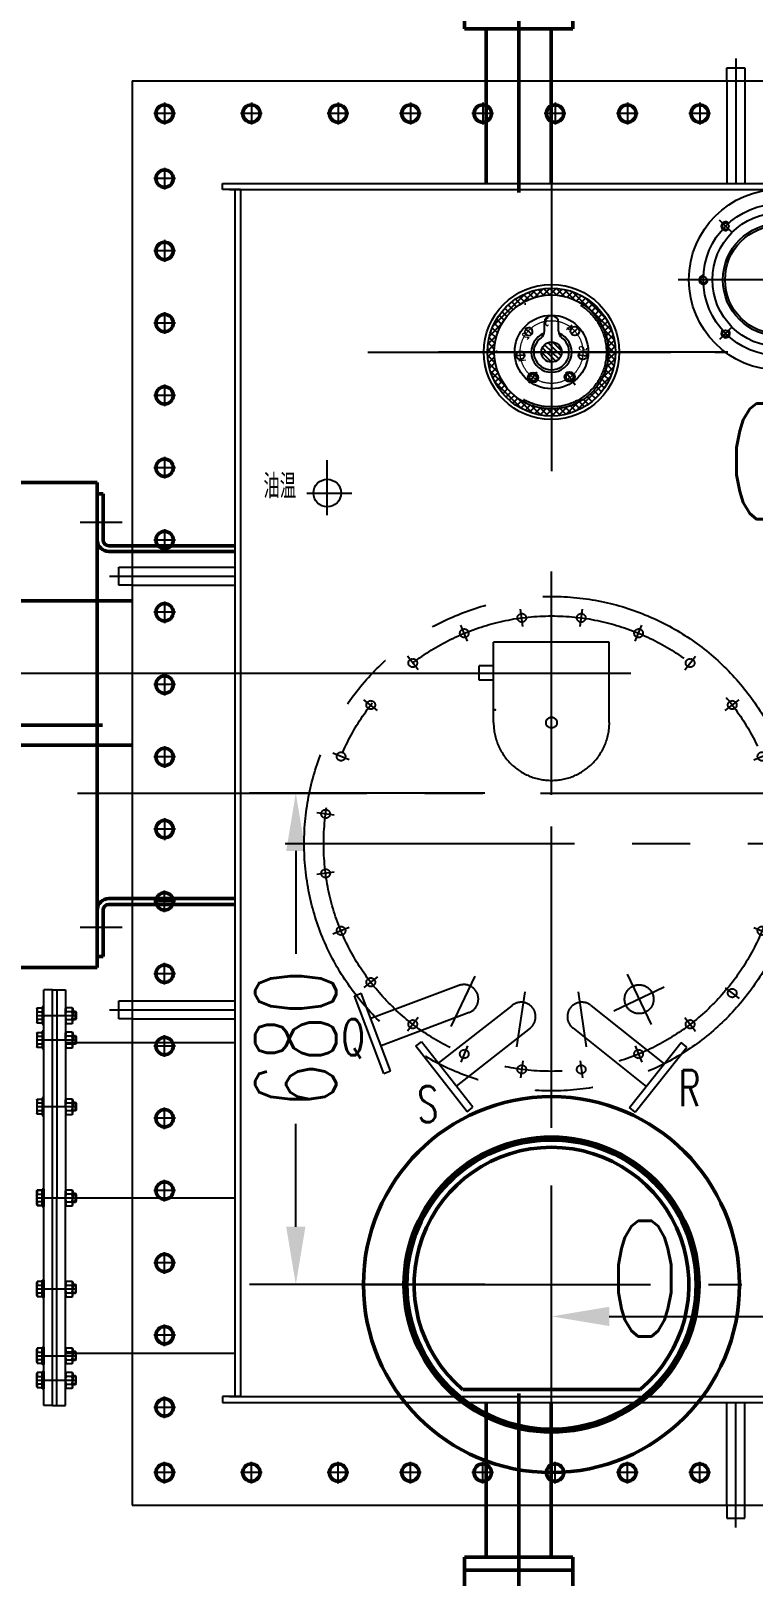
# Model space of a CAD drawing. Header units: millimetres. Extents: x -800 to 18208, y -320 to 13120.
# Drawn here: x 1187 to 2185, y 2135 to 4272 of the extents above; entities that cross this region are included whole.
import ezdxf
from ezdxf.enums import TextEntityAlignment as Align

# ---------------------------------------------------------------- set-up
doc = ezdxf.new("R2010")
doc.units = ezdxf.units.MM
doc.header["$LTSCALE"] = 320
for name, pattern in [('ACISOTGB', [9, 4, -1, 1, -1, 1, -1]), ('CENTER', [2, 1.25, -0.25, 0.25, -0.25]), ('DIVIDE', [1.25, 0.5, -0.25, 0, -0.25, 0, -0.25]), ('PHANTOM', [2.5, 1.25, -0.25, 0.25, -0.25, 0.25, -0.25])]:
    doc.linetypes.add(name, pattern=pattern)
for name, color, linetype, lineweight in [('0粗实线层', 7, 'Continuous', 50), ('2中心线层', 1, 'CENTER', 25), ('3双点划线层', 4, 'PHANTOM', 25), ('5文字层', 6, 'Continuous', 25), ('点划线', 1, 'CENTER', 20)]:
    doc.layers.add(name, color=color, linetype=linetype, lineweight=lineweight)
for name, color, linetype in [('2', 2, 'CENTER'), ('3中心线层', 1, 'CENTER'), ('4', 2, 'Continuous'), ('5', 3, 'Continuous'), ('6', 4, 'DIVIDE'), ('INTE_THICK', 7, 'Continuous'), ('INTE_THIN', 2, 'Continuous'), ('剖面线', 6, 'Continuous'), ('粗实线', 7, 'Continuous')]:
    doc.layers.add(name, color=color, linetype=linetype)
doc.styles.add('PC_TEXTSTYLE', font='txt.shx', dxfattribs={"width": 0.67, "bigfont": 'hztxt.shx'})
doc.styles.get("Standard").update_dxf_attribs({"font": 'txt.shx', "width": 0.67, "bigfont": 'hztxt.shx'})
doc.styles.add('TH_GBDIM', font='txt.shx', dxfattribs={"width": 0.67, "bigfont": 'hztxt.shx'})
doc.dimstyles.new('TH_GBDIM', dxfattribs={"dimscale": 32, "dimtxt": 3.5, "dimasz": 2.5, "dimexe": 2, "dimexo": 0, "dimgap": 1.5, "dimtad": 0, "dimtoh": 1, "dimdec": 1, "dimdsep": 46, "dimtxsty": 'TH_GBDIM', "dimcen": 2.5, "dimclrd": 3, "dimclre": 3, "dimclrt": 6, "dimadec": 0, "dimazin": 2, "dimtfac": 0.714286, "dimtdec": 1, "dimtmove": 0, "dimatfit": 3, "dimfxl": 0, "dimtzin": 0, "dimlwd": -1, "dimlwe": -1, "dimarcsym": 0})

# ---------------------------------------------------------------- blocks, each defined once
blk = doc.blocks.new('中压开关4279')
at = {"color": 0}
for p, q in [((-621, 348.9), (-666, 303.9)), ((-629.4, 344.6), (-622.4, 337.6)), ((-607.3, 353.6), (-624.4, 336.5)), ((-623.5, 347.7), (-616.4, 340.5)), ((-617.3, 350.4), (-609.9, 343)), ((-610.7, 352.7), (-602.9, 345)), ((-596.2, 355.8), (-608.6, 343.4)), ((-603.6, 354.5), (-595.4, 346.3)), ((-586.6, 356.5), (-597, 346.1)), ((-595.9, 355.8), (-587.1, 347)), ((-587.6, 356.4), (-577.8, 346.6)), ((-578, 356.2), (-587.2, 347)), ((-570, 355.2), (-578.5, 346.7)), ((-578.4, 356.2), (-567.1, 344.9)), ((-562.7, 353.6), (-570.6, 345.6)), ((-568.1, 354.8), (-553.8, 340.5)), ((-555.8, 351.5), (-563.4, 343.9)), ((-549.4, 348.9), (-556.7, 341.7)), ((-555.8, 351.5), (-501.6, 297.3)), ((-543.4, 346), (-550.5, 339)), ((-537.8, 342.7), (-544.7, 335.8)), ((-538.7, 343.3), (-509.8, 314.4)), ((-653.6, 324.1), (-646.8, 317.3)), ((-649.4, 328.8), (-642.7, 322.1)), ((-644.9, 333.3), (-638.2, 326.6)), ((-640, 337.4), (-633.3, 330.6)), ((-634.9, 341.2), (-628, 334.3)), ((-532.5, 339.1), (-539.3, 332.3)), ((-527.5, 335.1), (-534.2, 328.4)), ((-522.8, 330.8), (-529.5, 324.1)), ((-518.5, 326.2), (-525.2, 319.5)), ((-514.5, 321.3), (-521.3, 314.5)), ((-653.7, 307.3), (-670.8, 290.1)), ((-667, 301.7), (-659.6, 294.4)), ((-664.1, 307.8), (-657, 300.7)), ((-661, 313.6), (-654, 306.7)), ((-657.4, 319), (-650.6, 312.2)), ((-510.8, 316), (-517.7, 309.2)), ((-507.5, 310.4), (-514.5, 303.4)), ((-512.6, 299.4), (-498.3, 285)), ((-504.5, 304.5), (-511.7, 297.2)), ((-663.3, 279.8), (-673.6, 269.4)), ((-660.6, 291.4), (-672.9, 279.1)), ((-672.7, 280.7), (-664.1, 272)), ((-671.3, 288.2), (-663.2, 280.1)), ((-669.4, 295.2), (-661.7, 287.5)), ((-501.9, 298.1), (-509.4, 290.6)), ((-508.2, 286), (-496.9, 274.7)), ((-499.8, 291.3), (-507.6, 283.4)), ((-498.1, 284), (-506.5, 275.7)), ((-673.5, 272.5), (-669, 268)), ((-673.5, 263.6), (-662.7, 252.7)), ((-666.2, 268), (-673.3, 260.8)), ((-663.9, 261.3), (-672.3, 252.9)), ((-669, 268), (-664, 263)), ((-664.1, 270), (-666.2, 268)), ((-497.2, 258.2), (-509.2, 246.1)), ((-496.6, 267.6), (-506.8, 257.5)), ((-506.8, 257.8), (-498.6, 249.5)), ((-506.5, 275.3), (-499.1, 268)), ((-505.2, 268), (-506.1, 267.1)), ((-506.1, 266.1), (-497.3, 257.2)), ((-497, 276.2), (-505.2, 268)), ((-499.1, 268), (-496.7, 265.5)), ((-672.5, 253.6), (-659.1, 240.2)), ((-662.8, 253.4), (-670.7, 245.5)), ((-669.7, 241.9), (-648.3, 220.4)), ((-661.1, 246.2), (-668.6, 238.7)), ((-658.9, 239.5), (-666.1, 232.3)), ((-499.1, 247.3), (-515.2, 231.2)), ((-512.6, 236.7), (-505.4, 229.6)), ((-510.1, 243.2), (-502.7, 235.8)), ((-508.1, 250.2), (-500.4, 242.4)), ((-663.4, 226.6), (-626.5, 189.7)), ((-656.1, 233.3), (-663.2, 226.2)), ((-653, 227.5), (-659.9, 220.6)), ((-649.5, 222.1), (-656.3, 215.3)), ((-645.6, 217.1), (-652.3, 210.3)), ((-503.4, 234.1), (-551.2, 186.2)), ((-526.6, 214.9), (-519.8, 208.2)), ((-522.5, 219.8), (-515.7, 213.1)), ((-518.8, 225.1), (-511.9, 218.2)), ((-515.5, 230.7), (-508.5, 223.7)), ((-641.3, 212.4), (-648, 205.7)), ((-636.7, 208.1), (-643.4, 201.3)), ((-631.7, 204.1), (-638.5, 197.3)), ((-626.3, 200.5), (-633.2, 193.7)), ((-632.7, 204.9), (-611.2, 183.4)), ((-620.6, 197.3), (-627.6, 190.3)), ((-614.4, 194.6), (-621.6, 187.3)), ((-612.9, 194), (-599.5, 180.6)), ((-548.4, 198), (-564.5, 181.9)), ((-558.7, 193.5), (-551.4, 186.2)), ((-552.4, 196.1), (-545.3, 189)), ((-546.4, 199.1), (-539.5, 192.1)), ((-540.9, 202.5), (-534.1, 195.7)), ((-535.8, 206.3), (-529, 199.5)), ((-531, 210.4), (-524.3, 203.7)), ((-516.9, 211.6), (-528.8, 199.7)), ((-607.8, 192.3), (-615.3, 184.8)), ((-600.6, 190.5), (-608.5, 182.6)), ((-592.8, 189.3), (-601.2, 180.9)), ((-600.4, 190.4), (-589.5, 179.6)), ((-585.1, 188.2), (-593.4, 179.9)), ((-590.1, 189.1), (-585.1, 184.1)), ((-584.3, 189), (-585.1, 188.2)), ((-585.1, 184.1), (-580.6, 179.6)), ((-574.6, 189.7), (-584.8, 179.5)), ((-581.1, 189.1), (-572.4, 180.4)), ((-563.3, 192), (-575.3, 180)), ((-573, 189.9), (-564.9, 181.8)), ((-565.6, 191.4), (-557.9, 183.8))]:
    blk.add_line(p, q, dxfattribs=at)
at = {"color": 6}
blk.add_line((-405, 268), (-492.1, 268), dxfattribs=at)
blk.add_circle((-585, 268), 93.5)
at = {"layer": '2', "color": 1}
blk.add_line((-341, 268), (-786, 268), dxfattribs=at)
blk.add_line((-341, 268), (-786, 268), dxfattribs=at)
at = {"layer": '2中心线层'}
for p, q in [((-585, 503), (-585, 33)), ((-585, 421.5), (-585, 114.5)), ((-839.1, 268), (-341, 268)), ((-820, 268), (-350, 268)), ((-738.5, 268), (-431.5, 268))]:
    blk.add_line(p, q, dxfattribs=at)
at = {"layer": '6'}
blk.add_circle((-585, 268), 76, dxfattribs=at)
at = {"layer": 'INTE_THICK', "color": 7}
for radius in [88.5, 79]:
    blk.add_circle((-585.1, 268), radius, dxfattribs=at)
at = {"layer": 'INTE_THIN', "color": 1}
for p, q in [((-612.5, 292.7), (-621.5, 300.9)), ((-557.3, 292.9), (-548.8, 300.6)), ((-622.5, 263.9), (-633.8, 262.8)), ((-547.7, 264.1), (-536, 262.8)), ((-605.2, 240.1), (-616.2, 224.9)), ((-565, 240.5), (-552.1, 222.7))]:
    blk.add_line(p, q, dxfattribs=at)
at = {"layer": 'INTE_THIN', "color": 7}
for p, q in [((-615.6, 232.9), (-613, 237.3)), ((-613, 237.3), (-607.9, 237.3)), ((-607.9, 237.3), (-605.3, 232.8)), ((-564.7, 236.2), (-560, 239.1)), ((-564.6, 230.7), (-564.7, 236.2)), ((-560, 239.1), (-555.1, 236.5)), ((-555.1, 236.5), (-555, 230.9)), ((-613.1, 228.4), (-615.6, 232.9)), ((-607.9, 228.4), (-613.1, 228.4)), ((-605.3, 232.8), (-607.9, 228.4)), ((-559.7, 228), (-564.6, 230.7)), ((-555, 230.9), (-559.7, 228))]:
    blk.add_line(p, q, dxfattribs=at)
for centre, radius in [((-552.7, 297), 6.21), ((-584.9, 268), 14), ((-628.1, 263.3), 5.72), ((-541.8, 263.4), 5.88), ((-610.5, 232.8), 7), ((-559.8, 233.6), 7)]:
    blk.add_circle(centre, radius, dxfattribs=at)
for centre, radius, start, end in [((-616.4, 296.3), 5.33, 138.595, 137.6445), ((-585, 268), 28, 111.2517, 68.7483)]:
    blk.add_arc(centre, radius, start, end, dxfattribs=at)
at = {"layer": '剖面线'}
for p, q in [((-594.5, 278.2), (-584.9, 268.6)), ((-589.9, 281.1), (-584.9, 276.1)), ((-583.4, 281.9), (-571.1, 269.6)), ((-598.9, 267.8), (-592.1, 260.9)), ((-597.6, 273.9), (-591.7, 268)), ((-592.1, 260.9), (-585.2, 254)), ((-591.7, 268), (-588.4, 264.6)), ((-588.4, 264.6), (-584.9, 261.2)), ((-584.9, 276.1), (-576.9, 268)), ((-584.9, 268.6), (-584.3, 268)), ((-584.9, 261.2), (-579.1, 255.3)), ((-584.3, 268), (-574.8, 258.5)), ((-576.9, 268), (-571.9, 263))]:
    blk.add_line(p, q, dxfattribs=at)
at = {"layer": '点划线', "color": 1}
blk.add_circle((-585, 268), 43.4, dxfattribs=at)
at = {"layer": '粗实线'}
for p, q in [((-594.8, 296.9), (-594.8, 308.6)), ((-575.2, 296.9), (-575.2, 308.6))]:
    blk.add_line(p, q, dxfattribs=at)
blk.add_circle((-585, 268), 50.9, dxfattribs=at)
for centre, radius, start, end in [((-585, 308.6), 9.8, 0, 180), ((-585, 268), 24.5, 126.0319, 53.9681), ((-606, 296.9), 11.2, 306.0319, 0), ((-564, 296.9), 11.2, 180, 233.9681)]:
    blk.add_arc(centre, radius, start, end, dxfattribs=at)
at = {"layer": '剖面线', "color": 6, "extrusion": (0, 0, -1), "width": 0.67}
for s, rotation, p in [('3', 2, (588.5, 304.4)), ('4', 51, (562.1, 295.8)), ('2', 313, (615.3, 288.7)), ('1', 264, (620.7, 260.2)), ('5', 100, (547.2, 270.8))]:
    blk.add_text(s, height=10, rotation=rotation, dxfattribs=at).set_placement(p)
blk = doc.blocks.new('A$C327D1561')
at = {"color": 1, "linetype": 'ACISOTGB'}
blk.add_line((-536.3, 681.2), (478.2, 681.2), dxfattribs=at)
at = {"layer": '2中心线层'}
for p, q in [((368.4, 69), (368.4, 821.5)), ((328.8, 745.6), (325.7, 769.5)), ((368.4, 520.5), (368.4, 757.6)), ((407.9, 745.6), (411.1, 769.5)), ((252.4, 725.1), (243.2, 747.4)), ((368.4, 512.8), (368.4, 746.7)), ((484.3, 725.1), (493.5, 747.4)), ((184, 685.6), (169.3, 704.7)), ((552.8, 685.6), (567.5, 704.7)), ((128, 629.6), (108.9, 644.3)), ((608.7, 629.6), (627.9, 644.3)), ((88.5, 561.2), (66.2, 570.4)), ((648.2, 561.2), (670.5, 570.4)), ((68, 484.8), (44.1, 487.9)), ((668.7, 484.8), (692.6, 487.9)), ((0, 445.2), (736.8, 445.2)), ((68, 405.7), (44.1, 402.5)), ((668.7, 405.7), (692.6, 402.5)), ((88.5, 329.3), (66.2, 320.1)), ((648.2, 329.3), (670.5, 320.1)), ((128, 260.8), (108.9, 246.1)), ((262.4, 261.7), (229.2, 192.2)), ((472.9, 264.8), (506, 195.2)), ((331.6, 240.4), (320.2, 164.2)), ((405.1, 240.4), (416.5, 164.2)), ((524.2, 246.6), (454.7, 213.4)), ((608.7, 245.8), (627.9, 231.1)), ((184, 204.9), (169.3, 185.7)), ((552.8, 204.9), (567.5, 185.7)), ((252.4, 165.4), (243.2, 143.1)), ((484.3, 165.4), (493.5, 143.1)), ((328.8, 144.9), (325.7, 121)), ((407.9, 144.9), (411.1, 121))]:
    blk.add_line(p, q, dxfattribs=at)
blk.add_circle((368.4, 445.2), 315, dxfattribs=at)
at = {"layer": '3双点划线层'}
for p, q in [((448.3, 723.9), (288.4, 723.9)), ((288.4, 612.7), (288.4, 723.9)), ((448.3, 612.7), (448.3, 723.9)), ((288.4, 691.2), (268.4, 691.2)), ((268.4, 671.2), (268.4, 691.2)), ((288.4, 671.2), (268.4, 671.2)), ((96.1, 234.8), (105.4, 238.3)), ((146, 130.7), (105.4, 238.3)), ((240.3, 248.9), (118.7, 203.1)), ((136.6, 127.2), (96.1, 234.8)), ((314.1, 221.5), (211.8, 141.4)), ((422.8, 221.4), (524.4, 140.5)), ((254.4, 211.4), (132.8, 165.6)), ((180.7, 164.9), (188.6, 171.1)), ((259.5, 80.5), (188.6, 171.1)), ((338.8, 190.1), (236.5, 109.9)), ((397.8, 190.2), (499.5, 109.2)), ((251.7, 74.4), (180.7, 164.9)), ((476.2, 80), (547.8, 170)), ((484, 73.8), (555.7, 163.7)), ((555.7, 163.7), (547.8, 170)), ((136.6, 127.2), (146, 130.7)), ((251.7, 74.4), (259.5, 80.5)), ((484, 73.8), (476.2, 80))]:
    blk.add_line(p, q, dxfattribs=at)
for centre, radius in [((368.4, 445.2), 342), ((327.3, 757.5), 6), ((409.5, 757.5), 6), ((247.8, 736.2), 6), ((488.9, 736.2), 6), ((176.6, 695.1), 6), ((560.1, 695.1), 6), ((118.5, 637), 6), ((618.3, 637), 6), ((368.4, 612.7), 7.53), ((77.4, 565.8), 6), ((659.4, 565.8), 6), ((56.1, 486.3), 6), ((680.7, 486.3), 6), ((56.1, 404.1), 6), ((680.7, 404.1), 6), ((77.4, 324.7), 6), ((659.4, 324.7), 6), ((118.5, 253.5), 6), ((489.5, 230), 20), ((618.3, 238.5), 6), ((176.6, 195.3), 6), ((560.1, 195.3), 6), ((247.8, 154.2), 6), ((488.9, 154.2), 6), ((327.3, 132.9), 6), ((409.5, 132.9), 6)]:
    blk.add_circle(centre, radius, dxfattribs=at)
for centre, radius, start, end in [((368.4, 612.7), 80, 180, 0), ((247.3, 230.2), 20, 290.6469, 110.6469), ((326.5, 205.8), 20, 308.071, 128.071), ((410.3, 205.8), 20, 51.4673, 231.4673)]:
    blk.add_arc(centre, radius, start, end, dxfattribs=at)
blk.add_point((290.4, 630.4), dxfattribs=at)
at = {"layer": '5文字层', "width": 0.67}
for s, p in [('Q', (94.1, 175.2)), ('R', (559.1, 106.9)), ('S', (197.3, 84.8))]:
    blk.add_text(s, height=50, dxfattribs=at).set_placement(p, align=Align.MIDDLE)
blk = doc.blocks.new('A$C579B04D7')
at = {"color": 6}
blk.add_line((140.2, 408), (385.8, 408), dxfattribs=at)
at = {"layer": '0粗实线层', "color": 0}
blk.add_circle((263, 263), 260, dxfattribs=at)
at = {"layer": '0粗实线层', "color": 6}
for radius in [204, 200]:
    blk.add_circle((263, 263), radius, dxfattribs=at)
blk.add_arc((263, 263), 190, 130.274, 49.726, dxfattribs=at)
at = {"layer": '2中心线层'}
for p, q in [((263, 526), (263, 0)), ((0, 263), (526, 263))]:
    blk.add_line(p, q, dxfattribs=at)
blk = doc.blocks.new('A$C054D3DEA')
blk.add_circle((45, -45), 12)
at = {"layer": '2中心线层'}
for p, q in [((45, -30), (45, -60)), ((30, -45), (60, -45))]:
    blk.add_line(p, q, dxfattribs=at)
blk = doc.blocks.new('A$C2EB3477B')
at = {"color": 1, "linetype": 'CENTER'}
blk.add_line((-1200, 173.1), (-1200, 0), dxfattribs=at)
at = {"linetype": 'Continuous'}
for p, q in [((-1187.5, 160), (-1212.5, 160)), ((-1212.5, 160), (-1212.5, 142)), ((-1187.5, 142), (-1187.5, 160))]:
    blk.add_line(p, q, dxfattribs=at)
at = {"color": 6, "linetype": 'Continuous'}
for p, q in [((-1212.5, 142), (-1212.5, 0)), ((-1187.5, 142), (-1187.5, 0))]:
    blk.add_line(p, q, dxfattribs=at)
blk = doc.blocks.new('A$C24AE2132')
at = {"rotation": 270}
for p in [(0, -587.5), (0, -1187.5)]:
    blk.add_blockref('A$C2EB3477B', p, dxfattribs=at)
blk = doc.blocks.new('A$C0A3D0451')
for p, q in [((215, 1860.4), (215, 1905.3)), ((305, 1905.3), (215, 1905.3)), ((305, 1860.4), (305, 1905.3)), ((0, 1860.4), (0, 375.4)), ((520, 1860.4), (0, 1860.4)), ((520, 1860.4), (0, 1860.4)), ((520, 1860.4), (0, 1860.4)), ((520, 1860.4), (0, 1860.4)), ((520, 1860.4), (0, 1860.4)), ((520, 1860.4), (0, 1860.4)), ((520, 1860.4), (520, 375.4)), ((520, 1815.4), (0, 1815.4)), ((520, 1770.4), (0, 1770.4)), ((520, 1770.4), (0, 1770.4)), ((520, 1770.4), (0, 1770.4)), ((520, 1770.4), (0, 1770.4)), ((520, 1770.4), (0, 1770.4)), ((520, 1770.4), (0, 1770.4)), ((520, 1725.4), (0, 1725.4)), ((520, 1680.4), (0, 1680.4)), ((520, 1680.4), (0, 1680.4)), ((520, 1680.4), (0, 1680.4)), ((520, 1680.4), (0, 1680.4)), ((520, 1680.4), (0, 1680.4)), ((520, 1680.4), (0, 1680.4)), ((520, 1680.4), (0, 1680.4)), ((520, 1680.4), (0, 1680.4)), ((520, 1680.4), (0, 1680.4)), ((520, 1680.4), (0, 1680.4)), ((520, 1680.4), (0, 1680.4)), ((520, 1680.4), (0, 1680.4)), ((520, 1635.4), (0, 1635.4)), ((520, 1635.4), (0, 1635.4)), ((520, 1635.4), (0, 1635.4)), ((520, 1635.4), (0, 1635.4)), ((520, 1635.4), (0, 1635.4)), ((520, 1635.4), (0, 1635.4)), ((520, 1635.4), (0, 1635.4)), ((520, 1635.4), (0, 1635.4)), ((520, 1635.4), (0, 1635.4)), ((520, 1635.4), (0, 1635.4)), ((520, 1590.4), (0, 1590.4)), ((520, 1590.4), (0, 1590.4)), ((520, 1590.4), (0, 1590.4)), ((520, 1590.4), (0, 1590.4)), ((520, 1545.4), (0, 1545.4)), ((520, 1545.4), (0, 1545.4)), ((520, 1500.4), (0, 1500.4)), ((520, 1500.4), (0, 1500.4)), ((520, 1500.4), (0, 1500.4)), ((520, 1500.4), (0, 1500.4)), ((520, 1500.4), (0, 1500.4)), ((520, 1500.4), (0, 1500.4)), ((520, 1500.4), (0, 1500.4)), ((520, 1500.4), (0, 1500.4)), ((520, 1500.4), (0, 1500.4)), ((520, 1500.4), (0, 1500.4)), ((520, 1455.4), (0, 1455.4)), ((520, 1455.4), (0, 1455.4)), ((520, 1455.4), (0, 1455.4)), ((520, 1455.4), (0, 1455.4)), ((520, 1410.4), (0, 1410.4)), ((520, 1410.4), (0, 1410.4)), ((520, 1365.4), (0, 1365.4)), ((520, 1365.4), (0, 1365.4)), ((520, 1320.4), (0, 1320.4)), ((520, 1320.4), (0, 1320.4)), ((520, 1275.4), (0, 1275.4)), ((520, 1275.4), (0, 1275.4)), ((520, 1230.4), (0, 1230.4)), ((520, 1185.4), (0, 1185.4)), ((520, 1140.4), (0, 1140.4)), ((520, 1095.4), (0, 1095.4)), ((520, 1050.4), (0, 1050.4)), ((520, 1005.4), (0, 1005.4)), ((520, 960.4), (0, 960.4)), ((520, 915.4), (0, 915.4)), ((520, 870.4), (0, 870.4)), ((520, 825.4), (0, 825.4)), ((520, 780.4), (0, 780.4)), ((520, 735.4), (0, 735.4)), ((520, 690.4), (0, 690.4)), ((520, 645.4), (0, 645.4)), ((520, 600.4), (0, 600.4)), ((520, 555.4), (0, 555.4)), ((520, 510.4), (0, 510.4)), ((520, 465.4), (0, 465.4)), ((520, 420.4), (0, 420.4)), ((520, 420.4), (0, 420.4)), ((520, 375.4), (0, 375.4)), ((520, 375.4), (0, 375.4)), ((214.5, 298.4), (214.5, 375.4)), ((304.5, 298.4), (304.5, 375.4)), ((334.5, 298.4), (184.5, 298.4)), ((184.5, 280.4), (184.5, 298.4)), ((334.5, 280.4), (184.5, 280.4)), ((184.5, 280.4), (334.5, 280.4)), ((184.5, 244.4), (184.5, 280.4)), ((334.5, 280.4), (334.5, 298.4)), ((334.5, 244.4), (334.5, 280.4)), ((184.5, 244.4), (184.5, 226.4)), ((334.5, 244.4), (184.5, 244.4)), ((334.5, 244.4), (334.5, 226.4)), ((184.5, 226.4), (334.5, 226.4)), ((214.6, 154.3), (214.6, 226.4)), ((304.6, 154.3), (304.6, 226.4))]:
    blk.add_line(p, q)
at = {"color": 1, "linetype": 'CENTER'}
blk.add_line((260, 0), (260, 1860.4), dxfattribs=at)
at = {"color": 6, "linetype": 'Continuous'}
for p, q in [((214.6, 154.3), (214.6, 12.3)), ((304.6, 154.3), (304.6, 12.3))]:
    blk.add_line(p, q, dxfattribs=at)
blk = doc.blocks.new('A$C4E0F2E82')
at = {"color": 1}
for p, q in [((140, 280), (140, 0)), ((73.8, 206.2), (57.5, 222.5)), ((206.2, 206.2), (222.5, 222.5)), ((280, 140), (0, 140)), ((73.8, 73.8), (57.5, 57.5)), ((206.2, 73.8), (222.5, 57.5))]:
    blk.add_line(p, q, dxfattribs=at)
for centre, radius in [((140, 140), 125), ((140, 245), 4.5), ((140, 140), 92.5), ((65.8, 214.2), 4.5), ((140, 140), 78), ((140, 140), 75), ((214.2, 214.2), 4.5), ((35, 140), 4.5), ((245, 140), 4.5), ((65.8, 65.8), 4.5), ((214.2, 65.8), 4.5), ((140, 35), 4.5)]:
    blk.add_circle(centre, radius)
blk.add_circle((140, 140), 105, dxfattribs=at)
at = {"layer": '2'}
for p, q in [((140, 233.6), (140, 256.6)), ((46.4, 140), (23.4, 140)), ((233.6, 140), (256.6, 140)), ((140, 46.4), (140, 23.4))]:
    blk.add_line(p, q, dxfattribs=at)
at = {"layer": '4'}
for centre, start, end in [((140, 245), 358.3628, 270), ((65.8, 214.2), 43.3628, 315), ((214.2, 214.2), 313.3628, 225), ((35, 140), 88.3628, 0), ((245, 140), 268.3628, 180), ((65.8, 65.8), 133.3628, 45), ((214.2, 65.8), 223.3628, 135), ((140, 35), 178.3628, 90)]:
    blk.add_arc(centre, 6, start, end, dxfattribs=at)
blk = doc.blocks.new('A$C5DB77591')
at = {"color": 6}
for p, q in [((58.8, 122.4), (58.8, 234.4)), ((488.8, 122.4), (488.8, 234.4))]:
    blk.add_line(p, q, dxfattribs=at)
for p, q in [((58.8, 0.3), (58.8, 122.4)), ((488.8, 0.3), (488.8, 122.4)), ((-13.7, 0.3), (241.9, 0.3)), ((-13.7, -17.7), (-13.7, 0.3)), ((10.7, 9.5), (12.1, 10.3)), ((10.7, 1.1), (10.7, 9.5)), ((12.1, 0.3), (10.7, 1.1)), ((12.1, 10.3), (21.6, 10.3)), ((21.6, 0.3), (12.1, 0.3)), ((15.6, 14.1), (16.8, 15.3)), ((27.6, 14.1), (15.6, 14.1)), ((15.6, 9.7), (15.6, 14.1)), ((16.1, 1.1), (16.1, 9.5)), ((16.8, 15.3), (26.4, 15.3)), ((31.1, 10.3), (21.6, 10.3)), ((21.6, 0.3), (31.1, 0.3)), ((26.4, 15.3), (27.6, 14.1)), ((27.1, 1.1), (27.1, 9.5)), ((27.6, 14.1), (27.6, 9.7)), ((32.6, 9.5), (31.1, 10.3)), ((31.1, 0.3), (32.6, 1.1)), ((32.6, 1.1), (32.6, 9.5)), ((44.4, 9.5), (45.9, 10.3)), ((44.4, 1.1), (44.4, 9.5)), ((45.9, 0.3), (44.4, 1.1)), ((45.9, 10.3), (55.4, 10.3)), ((55.4, 0.3), (45.9, 0.3)), ((49.4, 14.1), (50.6, 15.3)), ((49.4, 9.7), (49.4, 14.1)), ((61.4, 14.1), (49.4, 14.1)), ((49.9, 1.1), (49.9, 9.5)), ((50.6, 15.3), (60.2, 15.3)), ((64.9, 10.3), (55.4, 10.3)), ((55.4, 0.3), (64.9, 0.3)), ((60.2, 15.3), (61.4, 14.1)), ((60.9, 1.1), (60.9, 9.5)), ((61.4, 14.1), (61.4, 9.7)), ((66.3, 9.5), (64.9, 10.3)), ((64.9, 0.3), (66.3, 1.1)), ((66.3, 1.1), (66.3, 9.5)), ((136.8, 9.5), (138.2, 10.3)), ((136.8, 1.1), (136.8, 9.5)), ((138.2, 0.3), (136.8, 1.1)), ((138.2, 10.3), (147.7, 10.3)), ((147.7, 0.3), (138.2, 0.3)), ((141.7, 14.1), (142.9, 15.3)), ((153.7, 14.1), (141.7, 14.1)), ((141.7, 9.7), (141.7, 14.1)), ((142.2, 1.1), (142.2, 9.5)), ((142.9, 15.3), (152.5, 15.3)), ((157.2, 10.3), (147.7, 10.3)), ((147.7, 0.3), (157.2, 0.3)), ((152.5, 15.3), (153.7, 14.1)), ((153.2, 1.1), (153.2, 9.5)), ((153.7, 14.1), (153.7, 9.7)), ((158.7, 9.5), (157.2, 10.3)), ((157.2, 0.3), (158.7, 1.1)), ((158.7, 1.1), (158.7, 9.5)), ((241.9, 0.3), (273.8, 0.3)), ((262.9, 9.5), (264.3, 10.3)), ((262.9, 9.5), (264.3, 10.3)), ((262.9, 1.1), (262.9, 9.5)), ((262.9, 1.1), (262.9, 9.5)), ((264.3, 0.3), (262.9, 1.1)), ((264.3, 0.3), (262.9, 1.1)), ((264.3, 10.3), (273.8, 10.3)), ((264.3, 10.3), (273.8, 10.3)), ((273.8, 0.3), (264.3, 0.3)), ((273.8, 0.3), (264.3, 0.3)), ((267.8, 14.1), (269, 15.3)), ((269, 15.3), (267.8, 14.1)), ((267.8, 9.7), (267.8, 14.1)), ((267.8, 14.1), (267.8, 9.7)), ((279.8, 14.1), (267.8, 14.1)), ((267.8, 14.1), (279.8, 14.1)), ((268.3, 1.1), (268.3, 9.5)), ((268.3, 1.1), (268.3, 9.5)), ((269, 15.3), (278.6, 15.3)), ((278.6, 15.3), (269, 15.3)), ((283.3, 10.3), (273.8, 10.3)), ((283.3, 10.3), (273.8, 10.3)), ((273.8, 0.3), (283.3, 0.3)), ((273.8, 0.3), (283.3, 0.3)), ((561.3, 0.3), (273.8, 0.3)), ((278.6, 15.3), (279.8, 14.1)), ((279.8, 14.1), (278.6, 15.3)), ((279.3, 1.1), (279.3, 9.5)), ((279.3, 1.1), (279.3, 9.5)), ((279.8, 14.1), (279.8, 9.7)), ((279.8, 9.7), (279.8, 14.1)), ((284.8, 9.5), (283.3, 10.3)), ((284.8, 9.5), (283.3, 10.3)), ((283.3, 0.3), (284.8, 1.1)), ((283.3, 0.3), (284.8, 1.1)), ((284.8, 1.1), (284.8, 9.5)), ((284.8, 1.1), (284.8, 9.5)), ((389, 9.5), (390.4, 10.3)), ((389, 1.1), (389, 9.5)), ((390.4, 0.3), (389, 1.1)), ((390.4, 10.3), (399.9, 10.3)), ((399.9, 0.3), (390.4, 0.3)), ((395.1, 15.3), (393.9, 14.1)), ((393.9, 14.1), (405.9, 14.1)), ((393.9, 14.1), (393.9, 9.7)), ((394.5, 1.1), (394.5, 9.5)), ((404.7, 15.3), (395.1, 15.3)), ((409.4, 10.3), (399.9, 10.3)), ((399.9, 0.3), (409.4, 0.3)), ((405.9, 14.1), (404.7, 15.3)), ((405.4, 1.1), (405.4, 9.5)), ((405.9, 9.7), (405.9, 14.1)), ((410.9, 9.5), (409.4, 10.3)), ((409.4, 0.3), (410.9, 1.1)), ((410.9, 1.1), (410.9, 9.5)), ((481.3, 9.5), (482.7, 10.3)), ((481.3, 1.1), (481.3, 9.5)), ((482.7, 0.3), (481.3, 1.1)), ((482.7, 10.3), (492.2, 10.3)), ((492.2, 0.3), (482.7, 0.3)), ((487.4, 15.3), (486.2, 14.1)), ((486.2, 14.1), (486.2, 9.7)), ((486.2, 14.1), (498.2, 14.1)), ((486.8, 1.1), (486.8, 9.5)), ((497, 15.3), (487.4, 15.3)), ((501.7, 10.3), (492.2, 10.3)), ((492.2, 0.3), (501.7, 0.3)), ((498.2, 14.1), (497, 15.3)), ((497.7, 1.1), (497.7, 9.5)), ((498.2, 9.7), (498.2, 14.1)), ((503.2, 9.5), (501.7, 10.3)), ((501.7, 0.3), (503.2, 1.1)), ((503.2, 1.1), (503.2, 9.5)), ((515.1, 9.5), (516.5, 10.3)), ((515.1, 1.1), (515.1, 9.5)), ((516.5, 0.3), (515.1, 1.1)), ((516.5, 10.3), (526, 10.3)), ((526, 0.3), (516.5, 0.3)), ((521.2, 15.3), (520, 14.1)), ((520, 14.1), (520, 9.7)), ((520, 14.1), (532, 14.1)), ((520.6, 1.1), (520.6, 9.5)), ((530.8, 15.3), (521.2, 15.3)), ((535.5, 10.3), (526, 10.3)), ((526, 0.3), (535.5, 0.3)), ((532, 14.1), (530.8, 15.3)), ((531.5, 1.1), (531.5, 9.5)), ((532, 9.7), (532, 14.1)), ((537, 9.5), (535.5, 10.3)), ((535.5, 0.3), (537, 1.1)), ((537, 1.1), (537, 9.5)), ((561.3, -17.7), (561.3, 0.3)), ((-13.7, -11.7), (240, -11.7)), ((239, -17.7), (-13.7, -17.7)), ((-13.7, -17.7), (-13.7, -29.7)), ((561.3, -17.7), (239, -17.7)), ((240, -11.7), (273.8, -11.7)), ((561.3, -11.7), (273.8, -11.7)), ((561.3, -17.7), (561.3, -29.7)), ((237.1, -29.7), (-13.7, -29.7)), ((33.6, -29.7), (9.6, -29.7)), ((9.6, -29.7), (9.6, -31.7)), ((9.6, -31.7), (33.6, -31.7)), ((11.2, -31.7), (32, -31.7)), ((11.2, -38.8), (11.2, -31.7)), ((12.6, -39.2), (11.2, -38.8)), ((12.6, -39.2), (30.6, -39.2)), ((16.4, -38.8), (16.4, -31.7)), ((26.8, -38.8), (26.8, -31.7)), ((32, -38.8), (30.6, -39.2)), ((32, -31.7), (32, -38.8)), ((33.6, -31.7), (33.6, -29.7)), ((67.4, -29.7), (43.4, -29.7)), ((43.4, -29.7), (43.4, -31.7)), ((43.4, -31.7), (67.4, -31.7)), ((45, -38.8), (45, -31.7)), ((45, -31.7), (65.8, -31.7)), ((46.4, -39.2), (45, -38.8)), ((46.4, -39.2), (64.4, -39.2)), ((50.2, -38.8), (50.2, -31.7)), ((60.6, -38.8), (60.6, -31.7)), ((65.8, -38.8), (64.4, -39.2)), ((65.8, -31.7), (65.8, -38.8)), ((67.4, -31.7), (67.4, -29.7)), ((159.7, -29.7), (135.7, -29.7)), ((135.7, -29.7), (135.7, -31.7)), ((135.7, -31.7), (159.7, -31.7)), ((137.3, -31.7), (158.1, -31.7)), ((137.3, -38.8), (137.3, -31.7)), ((138.7, -39.2), (137.3, -38.8)), ((138.7, -39.2), (156.7, -39.2)), ((142.5, -38.8), (142.5, -31.7)), ((152.9, -38.8), (152.9, -31.7)), ((158.1, -38.8), (156.7, -39.2)), ((158.1, -31.7), (158.1, -38.8)), ((159.7, -31.7), (159.7, -29.7)), ((561.3, -29.7), (237.1, -29.7)), ((261.8, -29.7), (261.8, -31.7)), ((261.8, -31.7), (261.8, -29.7)), ((285.8, -29.7), (261.8, -29.7)), ((261.8, -29.7), (285.8, -29.7)), ((261.8, -31.7), (285.8, -31.7)), ((285.8, -31.7), (261.8, -31.7)), ((263.4, -38.8), (263.4, -31.7)), ((263.4, -31.7), (263.4, -38.8)), ((263.4, -31.7), (284.2, -31.7)), ((284.2, -31.7), (263.4, -31.7)), ((264.8, -39.2), (263.4, -38.8)), ((263.4, -38.8), (264.8, -39.2)), ((264.8, -39.2), (282.8, -39.2)), ((282.8, -39.2), (264.8, -39.2)), ((268.6, -38.8), (268.6, -31.7)), ((268.6, -38.8), (268.6, -31.7)), ((279, -38.8), (279, -31.7)), ((279, -38.8), (279, -31.7)), ((284.2, -38.8), (282.8, -39.2)), ((282.8, -39.2), (284.2, -38.8)), ((284.2, -31.7), (284.2, -38.8)), ((284.2, -38.8), (284.2, -31.7)), ((285.8, -31.7), (285.8, -29.7)), ((285.8, -29.7), (285.8, -31.7)), ((387.9, -29.7), (411.9, -29.7)), ((387.9, -31.7), (387.9, -29.7)), ((411.9, -31.7), (387.9, -31.7)), ((410.3, -31.7), (389.5, -31.7)), ((389.5, -31.7), (389.5, -38.8)), ((389.5, -38.8), (390.9, -39.2)), ((408.9, -39.2), (390.9, -39.2)), ((394.7, -38.8), (394.7, -31.7)), ((405.1, -38.8), (405.1, -31.7)), ((408.9, -39.2), (410.3, -38.8)), ((410.3, -38.8), (410.3, -31.7)), ((411.9, -29.7), (411.9, -31.7)), ((480.2, -31.7), (480.2, -29.7)), ((480.2, -29.7), (504.2, -29.7)), ((504.2, -31.7), (480.2, -31.7)), ((502.6, -31.7), (481.9, -31.7)), ((481.9, -31.7), (481.9, -38.8)), ((481.9, -38.8), (483.2, -39.2)), ((501.2, -39.2), (483.2, -39.2)), ((487.1, -38.8), (487.1, -31.7)), ((497.4, -38.8), (497.4, -31.7)), ((501.2, -39.2), (502.6, -38.8)), ((502.6, -38.8), (502.6, -31.7)), ((504.2, -29.7), (504.2, -31.7)), ((514, -29.7), (538, -29.7)), ((514, -31.7), (514, -29.7)), ((538, -31.7), (514, -31.7)), ((515.6, -31.7), (515.6, -38.8)), ((536.4, -31.7), (515.6, -31.7)), ((515.6, -38.8), (517, -39.2)), ((535, -39.2), (517, -39.2)), ((520.8, -38.8), (520.8, -31.7)), ((531.2, -38.8), (531.2, -31.7)), ((535, -39.2), (536.4, -38.8)), ((536.4, -38.8), (536.4, -31.7)), ((538, -29.7), (538, -31.7))]:
    blk.add_line(p, q)
for centre, radius, start, end in [((13.4, 3.4), 6.69, 65.8344, 114.1656), ((13.4, 7.2), 6.69, 245.8344, 294.1656), ((22.6, -14.6), 24.9, 92.3101, 105.0769), ((22.6, 25.2), 24.9, 254.9231, 267.6899), ((20.6, -14.6), 24.9, 74.9231, 87.6899), ((20.6, 25.2), 24.9, 272.3101, 285.0769), ((29.8, 3.4), 6.69, 65.8344, 114.1656), ((29.8, 7.2), 6.69, 245.8344, 294.1656), ((47.2, 3.4), 6.69, 65.8344, 114.1656), ((47.2, 7.2), 6.69, 245.8344, 294.1656), ((56.4, -14.6), 24.9, 92.3101, 105.0769), ((56.4, 25.2), 24.9, 254.9231, 267.6899), ((54.4, -14.6), 24.9, 74.9231, 87.6899), ((54.4, 25.2), 24.9, 272.3101, 285.0769), ((63.6, 3.4), 6.69, 65.8344, 114.1656), ((63.6, 7.2), 6.69, 245.8344, 294.1656), ((139.5, 3.4), 6.69, 65.8344, 114.1656), ((139.5, 7.2), 6.69, 245.8344, 294.1656), ((148.7, -14.6), 24.9, 92.3101, 105.0769), ((148.7, 25.2), 24.9, 254.9231, 267.6899), ((146.7, -14.6), 24.9, 74.9231, 87.6899), ((146.7, 25.2), 24.9, 272.3101, 285.0769), ((155.9, 3.4), 6.69, 65.8344, 114.1656), ((155.9, 7.2), 6.69, 245.8344, 294.1656), ((265.6, 3.4), 6.69, 65.8344, 114.1656), ((265.6, 3.4), 6.69, 65.8344, 114.1656), ((265.6, 7.2), 6.69, 245.8344, 294.1656), ((265.6, 7.2), 6.69, 245.8344, 294.1656), ((274.8, -14.6), 24.9, 92.3101, 105.0769), ((274.8, -14.6), 24.9, 92.3101, 105.0769), ((274.8, 25.2), 24.9, 254.9231, 267.6899), ((274.8, 25.2), 24.9, 254.9231, 267.6899), ((272.8, -14.6), 24.9, 74.9231, 87.6899), ((272.8, -14.6), 24.9, 74.9231, 87.6899), ((272.8, 25.2), 24.9, 272.3101, 285.0769), ((272.8, 25.2), 24.9, 272.3101, 285.0769), ((282, 3.4), 6.69, 65.8344, 114.1656), ((282, 3.4), 6.69, 65.8344, 114.1656), ((282, 7.2), 6.69, 245.8344, 294.1656), ((282, 7.2), 6.69, 245.8344, 294.1656), ((391.7, 3.4), 6.69, 65.8344, 114.1656), ((391.7, 7.2), 6.69, 245.8344, 294.1656), ((400.9, -14.6), 24.9, 92.3101, 105.0769), ((400.9, 25.2), 24.9, 254.9231, 267.6899), ((398.9, -14.6), 24.9, 74.9231, 87.6899), ((398.9, 25.2), 24.9, 272.3101, 285.0769), ((408.1, 3.4), 6.69, 65.8344, 114.1656), ((408.1, 7.2), 6.69, 245.8344, 294.1656), ((484, 3.4), 6.69, 65.8344, 114.1656), ((484, 7.2), 6.69, 245.8344, 294.1656), ((493.3, -14.6), 24.9, 92.3101, 105.0769), ((493.3, 25.2), 24.9, 254.9231, 267.6899), ((491.2, -14.6), 24.9, 74.9231, 87.6899), ((491.2, 25.2), 24.9, 272.3101, 285.0769), ((500.5, 3.4), 6.69, 65.8344, 114.1656), ((500.5, 7.2), 6.69, 245.8344, 294.1656), ((517.8, 3.4), 6.69, 65.8344, 114.1656), ((517.8, 7.2), 6.69, 245.8344, 294.1656), ((527, -14.6), 24.9, 92.3101, 105.0769), ((527, 25.2), 24.9, 254.9231, 267.6899), ((525, -14.6), 24.9, 74.9231, 87.6899), ((525, 25.2), 24.9, 272.3101, 285.0769), ((534.3, 3.4), 6.69, 65.8344, 114.1656), ((534.3, 7.2), 6.69, 245.8344, 294.1656), ((13.8, -18.5), 20.5, 262.7225, 277.2775), ((21.6, -2.8), 36.4, 261.7868, 278.2132), ((29.4, -18.5), 20.5, 262.7225, 277.2775), ((47.6, -18.5), 20.5, 262.7225, 277.2775), ((55.4, -2.8), 36.4, 261.7868, 278.2132), ((63.2, -18.5), 20.5, 262.7225, 277.2775), ((139.9, -18.5), 20.5, 262.7225, 277.2775), ((147.7, -2.8), 36.4, 261.7868, 278.2132), ((155.5, -18.5), 20.5, 262.7225, 277.2775), ((266, -18.5), 20.5, 262.7225, 277.2775), ((266, -18.5), 20.5, 262.7225, 277.2775), ((273.8, -2.8), 36.4, 261.7868, 278.2132), ((273.8, -2.8), 36.4, 261.7868, 278.2132), ((281.6, -18.5), 20.5, 262.7225, 277.2775), ((281.6, -18.5), 20.5, 262.7225, 277.2775), ((392.1, -18.5), 20.5, 262.7225, 277.2775), ((399.9, -2.8), 36.4, 261.7868, 278.2132), ((407.7, -18.5), 20.5, 262.7225, 277.2775), ((484.5, -18.5), 20.5, 262.7225, 277.2775), ((492.2, -2.8), 36.4, 261.7868, 278.2132), ((500, -18.5), 20.5, 262.7225, 277.2775), ((518.2, -18.5), 20.5, 262.7225, 277.2775), ((526, -2.8), 36.4, 261.7868, 278.2132), ((533.8, -18.5), 20.5, 262.7225, 277.2775)]:
    blk.add_arc(centre, radius, start, end)
at = {"layer": '2', "color": 1}
for p, q in [((273.8, -40), (273.8, 234.4)), ((21.6, -40), (21.6, 16.1)), ((55.4, -40), (55.4, 16.1)), ((147.7, -40), (147.7, 16.1)), ((399.9, -40), (399.9, 16.1)), ((492.2, -40), (492.2, 16.1)), ((526, -40), (526, 16.1))]:
    blk.add_line(p, q, dxfattribs=at)
at = {"layer": '2'}
for p, q in [((21.6, -0.9), (21.6, 11.5)), ((55.4, -0.9), (55.4, 11.5)), ((147.7, -0.9), (147.7, 11.5)), ((273.8, -40), (273.8, 16.1)), ((399.9, -0.9), (399.9, 11.5)), ((492.2, -0.9), (492.2, 11.5)), ((526, -0.9), (526, 11.5)), ((21.6, -34.7), (21.6, -26.7)), ((55.4, -34.7), (55.4, -26.7)), ((147.7, -34.7), (147.7, -26.7)), ((273.8, -34.7), (273.8, -26.7)), ((273.8, -34.7), (273.8, -26.7)), ((399.9, -34.7), (399.9, -26.7)), ((492.2, -34.7), (492.2, -26.7)), ((526, -34.7), (526, -26.7))]:
    blk.add_line(p, q, dxfattribs=at)
at = {"layer": '5'}
for p, q in [((16.8, 9.6), (16.8, 15.3)), ((26.4, 9.6), (26.4, 15.3)), ((50.6, 9.6), (50.6, 15.3)), ((60.2, 9.6), (60.2, 15.3)), ((142.9, 9.6), (142.9, 15.3)), ((152.5, 9.6), (152.5, 15.3)), ((269, 9.6), (269, 15.3)), ((269, 9.6), (269, 15.3)), ((278.6, 9.6), (278.6, 15.3)), ((278.6, 9.6), (278.6, 15.3)), ((395.1, 9.6), (395.1, 15.3)), ((404.7, 9.6), (404.7, 15.3)), ((487.4, 9.6), (487.4, 15.3)), ((497, 9.6), (497, 15.3)), ((521.2, 9.6), (521.2, 15.3)), ((530.8, 9.6), (530.8, 15.3))]:
    blk.add_line(p, q, dxfattribs=at)
blk = doc.blocks.new('A$C4D8518BA')
at = {"color": 1, "linetype": 'CENTER'}
blk.add_line((0, 335.5), (435.7, 335.5), dxfattribs=at)
at = {"layer": '0粗实线层'}
for p, q in [((393, 671), (45, 671)), ((45, 671), (45, 0)), ((393, 671), (393, 0)), ((393, 0), (45, 0))]:
    blk.add_line(p, q, dxfattribs=at)
blk.add_circle((238, 407.5), 25, dxfattribs=at)
at = {"layer": '2中心线层'}
for p, q in [((405.5, 615.5), (371.4, 615.5)), ((238, 435.5), (238, 379.5)), ((210, 407.5), (266, 407.5)), ((405.5, 55.5), (371.4, 55.5))]:
    blk.add_line(p, q, dxfattribs=at)
blk = doc.blocks.new('A$C4DB16460')
at = {"layer": '0粗实线层'}
for p, q in [((393, 655.5), (393, 655.5)), ((393, 655.5), (393, 591.5)), ((401, 655.5), (393, 655.5)), ((401, 655.5), (401, 591.5)), ((583, 583.5), (409, 583.5)), ((583, 575.5), (409, 575.5)), ((583, 95.5), (409, 95.5)), ((583, 87.5), (409, 87.5)), ((393, 15.5), (393, 79.5)), ((401, 15.5), (401, 79.5)), ((401, 15.5), (393, 15.5)), ((393, 15.5), (393, 15.5)), ((401, 15.5), (393, 15.5)), ((401, 15.5), (401, 15.5))]:
    blk.add_line(p, q, dxfattribs=at)
for points in [[(188, 507.5), (188, 445)], [(238, 445), (188, 445), (188, 507.5), (441, 507.5)], [(256, 489), (220, 489)], [(220, 471), (256, 471)], [(441, 307.5), (188, 307.5), (188, 370), (238, 370)], [(220, 344), (256, 344)], [(256, 326), (220, 326)]]:
    blk.add_lwpolyline(points, dxfattribs=at)
for centre, radius, start, end in [((409, 591.5), 16, 180, 270), ((409, 591.5), 8, 180, 270), ((220, 480), 9, 90, 270), ((256, 480), 9, 270, 90), ((238, 407.5), 37.5, 270, 90), ((220, 335), 9, 90, 270), ((256, 335), 9, 270, 90), ((409, 79.5), 16, 90, 180), ((409, 79.5), 8, 90, 180)]:
    blk.add_arc(centre, radius, start, end, dxfattribs=at)
at = {"layer": '2中心线层'}
for p, q in [((427.3, 615.5), (369.2, 615.5)), ((427.3, 615.5), (369.2, 615.5)), ((238, 507.5), (238, 307.5)), ((208, 480), (268, 480)), ((188, 407.5), (288, 407.5)), ((223, 407.5), (253, 407.5)), ((238, 422.5), (238, 392.5)), ((208, 335), (268, 335)), ((427.3, 55.5), (369.2, 55.5)), ((427.3, 55.5), (369.2, 55.5)), ((427.3, 55.5), (369.2, 55.5))]:
    blk.add_line(p, q, dxfattribs=at)
at = {"layer": '2中心线层', "lineweight": -2}
for p, q in [((414, 615.5), (384, 615.5)), ((414, 55.5), (384, 55.5))]:
    blk.add_line(p, q, dxfattribs=at)
at = {"layer": '0粗实线层'}
blk.add_blockref('A$C4D8518BA', (0, 0), dxfattribs=at)
blk = doc.blocks.new('*D86')
at = {"color": 3}
for p, q in [((930.4, 3145.1), (930.4, 5.9)), ((7592.3, 3017.4), (7592.3, 5.9)), ((1010.4, 69.9), (4117.3, 69.9)), ((7512.3, 69.9), (4405.4, 69.9))]:
    blk.add_line(p, q, dxfattribs=at)
for points in [[(1010.4, 83.2), (1010.4, 56.5), (930.4, 69.9)], [(7512.3, 83.2), (7512.3, 56.5), (7592.3, 69.9)]]:
    blk.add_solid(points, dxfattribs=at)
at = {"layer": 'Defpoints', "color": 0}
for p in [(930.4, 3145.1), (7592.3, 3017.4), (7592.3, 69.9)]:
    blk.add_point(p, dxfattribs=at)
at = {"color": 6, "insert": (4261.4, 69.9), "char_height": 112, "attachment_point": 5, "style": 'TH_GBDIM'}
blk.add_mtext('6550{}{}', dxfattribs=at)
blk = doc.blocks.new('*D87')
at = {"color": 3}
for p, q in [((930.4, 3145.1), (930.4, 156.6)), ((4321.4, 2897.8), (4321.4, 156.6)), ((1010.4, 220.6), (2482.6, 220.6)), ((4241.4, 220.6), (2769.3, 220.6))]:
    blk.add_line(p, q, dxfattribs=at)
for points in [[(1010.4, 233.9), (1010.4, 207.2), (930.4, 220.6)], [(4241.4, 233.9), (4241.4, 207.2), (4321.4, 220.6)]]:
    blk.add_solid(points, dxfattribs=at)
at = {"layer": 'Defpoints', "color": 0}
for p in [(930.4, 3145.1), (4321.4, 2897.8), (4321.4, 220.6)]:
    blk.add_point(p, dxfattribs=at)
at = {"color": 6, "insert": (2625.9, 220.6), "char_height": 112, "attachment_point": 5, "style": 'TH_GBDIM'}
blk.add_mtext('3325{}{}', dxfattribs=at)
blk = doc.blocks.new('*D88')
at = {"color": 3}
for p, q in [((1906.4, 2444.1), (1906.4, 2557.8)), ((3081.4, 2444.1), (3081.4, 2557.8)), ((1986.4, 2493.8), (2359.6, 2493.8)), ((3001.4, 2493.8), (2628.3, 2493.8))]:
    blk.add_line(p, q, dxfattribs=at)
for points in [[(1986.4, 2507.1), (1986.4, 2480.5), (1906.4, 2493.8)], [(3001.4, 2507.1), (3001.4, 2480.5), (3081.4, 2493.8)]]:
    blk.add_solid(points, dxfattribs=at)
at = {"layer": 'Defpoints', "color": 0}
for p in [(3081.4, 2493.8), (1906.4, 2444.1), (3081.4, 2444.1)]:
    blk.add_point(p, dxfattribs=at)
at = {"color": 6, "insert": (2493.9, 2493.8), "char_height": 112, "attachment_point": 5, "style": 'TH_GBDIM'}
blk.add_mtext('1200{}{}', dxfattribs=at)
blk = doc.blocks.new('*D91')
at = {"color": 3}
for p, q in [((1814.2, 3217.8), (1488.9, 3217.8)), ((1552.9, 3137.8), (1552.9, 2995.6)), ((1552.9, 2617.8), (1552.9, 2760)), ((1814.2, 2537.8), (1488.9, 2537.8))]:
    blk.add_line(p, q, dxfattribs=at)
for points in [[(1539.6, 3137.8), (1566.2, 3137.8), (1552.9, 3217.8)], [(1539.6, 2617.8), (1566.2, 2617.8), (1552.9, 2537.8)]]:
    blk.add_solid(points, dxfattribs=at)
at = {"layer": 'Defpoints', "color": 0}
for p in [(1552.9, 3217.8), (1814.2, 3217.8), (1814.2, 2537.8)]:
    blk.add_point(p, dxfattribs=at)
at = {"color": 6, "insert": (1552.9, 2877.8), "char_height": 112, "attachment_point": 5, "rotation": 90, "style": 'TH_GBDIM'}
blk.add_mtext('680', dxfattribs=at)

msp = doc.modelspace()

# ---------------------------------------------------------------- linework, layer by layer
for p, q in [((1326.44, 4202.84), (6596.44, 4202.84)), ((1326.44, 4202.84), (1326.44, 2232.84)), ((1326.44, 2232.84), (6596.44, 2232.84))]:
    msp.add_line(p, q)
at = {"color": 6}
for p, q in [((1451.44, 4052.84), (1451.44, 4060.84)), ((1451.44, 4060.84), (1476.44, 4060.84)), ((1476.44, 4052.84), (1451.44, 4052.84)), ((1461.44, 4060.84), (6461.44, 4060.84)), ((1461.44, 4052.84), (6461.44, 4052.84)), ((1468.44, 4052.84), (1468.44, 2382.84)), ((1476.44, 4052.84), (1476.44, 2382.84)), ((1476.44, 2382.84), (1451.44, 2382.84)), ((1451.44, 2382.84), (1451.44, 2374.84)), ((1451.44, 2374.84), (1476.44, 2374.84)), ((1461.44, 2382.84), (6461.44, 2382.84)), ((1461.44, 2374.84), (6461.44, 2374.84))]:
    msp.add_line(p, q, dxfattribs=at)
at = {"color": 1, "linetype": 'CENTER'}
msp.add_line((1251.29, 3217.84), (6646.53, 3217.84), dxfattribs=at)
at = {"layer": '3中心线层'}
for p, q in [((1596.44, 3602.24), (1596.44, 3678.41)), ((1568.01, 3632.84), (1630.28, 3632.84))]:
    msp.add_line(p, q, dxfattribs=at)
at = {"layer": '6', "color": 0, "linetype": 'ByBlock'}
msp.add_circle((1596.44, 3632.84), 19, dxfattribs=at)

# ---------------------------------------------------------------- block references
at = {"xscale": -1}
for name, p in [('A$C2EB3477B', (961.44, 4060.84)), ('A$C24AE2132', (1468.44, 2905.34))]:
    msp.add_blockref(name, p, dxfattribs=at)
for name, p in [('中压开关4279', (2491.44, 3559.84)), ('A$C4E0F2E82', (2081.44, 3787.84)), ('A$C4DB16460', (885.41, 2976.34)), ('A$C327D1561', (1538.06, 2702.61))]:
    msp.add_blockref(name, p)
at = {"color": 0, "rotation": 270}
msp.add_blockref('A$C5DB77591', (1234.08, 2931.66), dxfattribs=at)
at = {"rotation": 180}
msp.add_blockref('A$C2EB3477B', (961.44, 2374.84), dxfattribs=at)
at = {"layer": '0粗实线层'}
msp.add_blockref('A$C0A3D0451', (1601.44, 4048.49), dxfattribs=at)
at = {"layer": '0粗实线层', "xscale": -1}
for p in [(1416.44, 4202.82), (1416.44, 4202.82), (1536.44, 4202.82), (1656.44, 4202.82), (1756.44, 4202.82), (1856.44, 4202.82), (1956.44, 4202.82), (2056.44, 4202.82), (2156.44, 4202.82), (1416.44, 4112.84), (1416.44, 4012.84), (1416.44, 3912.84), (1416.44, 3812.84), (1416.44, 3712.84), (1416.44, 3612.84), (1416.44, 3512.84), (1416.44, 3412.84), (1416.44, 3312.84), (1416.44, 3212.84)]:
    msp.add_blockref('A$C054D3DEA', p, dxfattribs=at)
at = {"layer": '0粗实线层', "rotation": 180}
for p in [(1416.44, 3022.84), (1416.44, 2922.84), (1416.44, 2822.84), (1416.44, 2722.84), (1416.44, 2622.84), (1416.44, 2522.84), (1416.44, 2422.84), (1416.44, 2322.84), (1416.44, 2232.85), (1536.44, 2232.85), (1656.44, 2232.85), (1756.44, 2232.85), (1856.44, 2232.85), (1956.44, 2232.85), (2056.44, 2232.85), (2156.44, 2232.85)]:
    msp.add_blockref('A$C054D3DEA', p, dxfattribs=at)
at = {"layer": '0粗实线层', "xscale": -1, "rotation": 180}
for name, p in [('A$C579B04D7', (1643.44, 2800.8)), ('A$C0A3D0451', (1601.44, 2387.19))]:
    msp.add_blockref(name, p, dxfattribs=at)

# ---------------------------------------------------------------- texts
at = {"color": 6, "insert": (1508.16, 3659.15), "char_height": 33.7458, "width": 836.4066, "attachment_point": 1, "style": 'TH_GBDIM'}
msp.add_mtext('{\\Ftxt,hztxt|c134;油温}', dxfattribs=at)
at = {"layer": '5文字层', "style": 'PC_TEXTSTYLE', "width": 0.667}
for s, p in [('Om', (2148.64, 3596.85)), ('O', (1985.16, 2466.04))]:
    msp.add_text(s, height=160, dxfattribs=at).set_placement(p)

# ---------------------------------------------------------------- dimensions: what is measured, and where the dimension line sits
dim = msp.add_linear_dim(base=(1552.9, 3217.84), p1=(1814.22, 2537.8), p2=(1814.22, 3217.84), angle=90, dimstyle='TH_GBDIM')
dim.commit()
dim.dimension.update_dxf_attribs({"geometry": '*D91', "text_midpoint": (1552.9, 2877.82)})
for base, p1, p2, text, override, picture, middle in [((7592.27, 69.85), (930.44, 3145.1), (7592.27, 3017.42), '6550{}{}', {"dimgap": 1.5, "dimtad": 0, "dimjust": 0, "dimdec": 1, "dimlfac": 1, "dimse1": 0, "dimse2": 0, "dimsd1": 0, "dimsd2": 0}, '*D86', (4261.36, 69.85)), ((4321.44, 220.57), (930.44, 3145.1), (4321.44, 2897.84), '3325{}{}', {"dimgap": 1.5, "dimtad": 0, "dimjust": 0, "dimdec": 0, "dimlfac": 1, "dimse1": 0, "dimse2": 0, "dimsd1": 0, "dimsd2": 0}, '*D87', (2625.94, 220.57)), ((3081.44, 2493.79), (1906.44, 2444.14), (3081.44, 2444.14), '1200{}{}', {"dimgap": 1.5, "dimtad": 0, "dimjust": 0, "dimdec": 1, "dimlfac": 1, "dimse1": 0, "dimse2": 0, "dimsd1": 0, "dimsd2": 0}, '*D88', (2493.94, 2493.79))]:
    dim = msp.add_linear_dim(base=base, p1=p1, p2=p2, text=text, dimstyle='TH_GBDIM', override=override)
    dim.commit()
    dim.dimension.update_dxf_attribs({"geometry": picture, "text_midpoint": middle})

doc.saveas('drawing.dxf')
